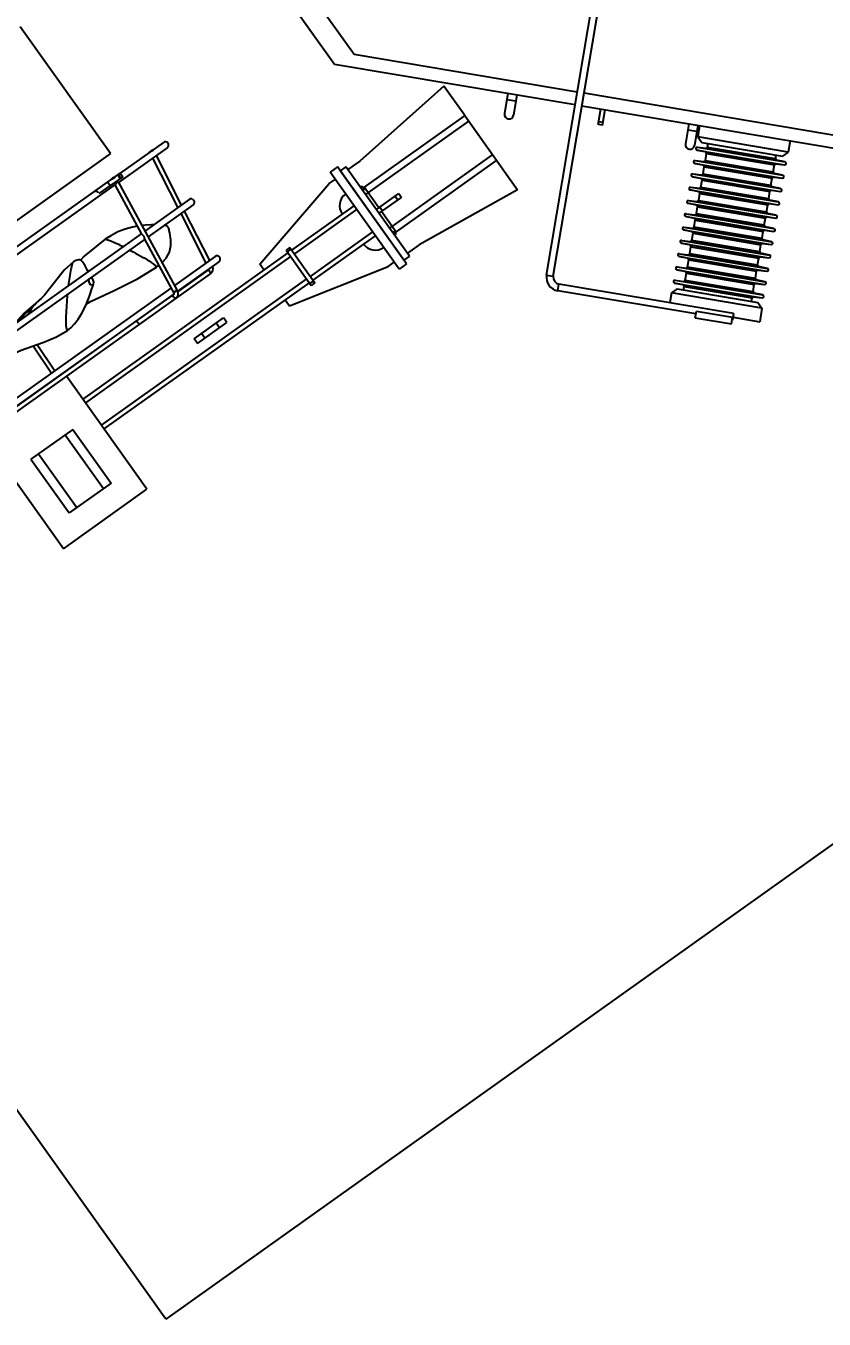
# Model space of a CAD drawing. Header units: feet. Extents: x 2321988 to 2329858, y 6722724 to 6730499.
# Drawn here: x 2326093.94 to 2326097.56, y 6726878.34 to 6726884.22 of the extents above; entities that cross this region are included whole.
import ezdxf

# ---------------------------------------------------------------- set-up
doc = ezdxf.new("R2010")
doc.units = ezdxf.units.FT
doc.header["$MEASUREMENT"] = 0
doc.header["$PDSIZE"] = 5
doc.layers.add('BESS Dimensions', color=3, linetype='Continuous')
doc.layers.add('C-BESS-EQUIPMENT', color=255, linetype='Continuous')
doc.styles.add('TG_DIMS', font='arial.ttf')
doc.dimstyles.new('TG-PROPOSED-ANNO', dxfattribs={"dimtxt": 0.1, "dimasz": 0.1, "dimexe": 0.05, "dimexo": 0.05, "dimgap": 0.02, "dimtad": 0, "dimtih": 1, "dimtoh": 1, "dimdsep": 46, "dimtxsty": 'TG_DIMS', "dimcen": 0, "dimclrd": 256, "dimclre": 256, "dimclrt": 256, "dimaunit": 1, "dimadec": 6, "dimazin": 2, "dimtfac": 1, "dimtofl": 0, "dimtmove": 1, "dimatfit": 3, "dimfxl": 1, "dimtolj": 1, "dimtzin": 0, "dimarcsym": 0})

# ---------------------------------------------------------------- blocks, each defined once
blk = doc.blocks.new('Midpoint Site Plan$0$A$Cc1a3344c')
at = {"linetype": 'Continuous'}
for p, q in [((3547.9, -1170.3), (3052.9, -675.3)), ((3554.6, -1163.5), (3059.6, -668.6)), ((3372.6, -981.6), (3639.3, -715)), ((3385.4, -994.3), (3664.4, -715.3)), ((3592, -787.7), (3603.4, -799)), ((3603.4, -799), (3513.6, -888.8)), ((3603.4, -799), (3603.4, -808.7)), ((3523.2, -888.8), (3603.4, -808.7)), ((3524.9, -897.5), (3612, -810.4)), ((3527.8, -900.3), (3614.8, -813.2)), ((3533, -885.9), (3600.4, -818.5)), ((3533.1, -888.6), (3603.2, -818.6)), ((3536.6, -892.2), (3606.7, -822.1)), ((3538.1, -910.7), (3625.2, -823.6)), ((3600.4, -818.5), (3597, -815.1)), ((3612, -810.4), (3603.2, -818.6)), ((3606.7, -822.1), (3614.8, -813.2)), ((3625.2, -823.6), (3616.4, -831.8)), ((3539.4, -892.2), (3606.7, -824.9)), ((3541, -913.5), (3628.1, -826.4)), ((3546.2, -899.1), (3613.6, -831.7)), ((3546.3, -901.8), (3616.4, -831.8)), ((3549.8, -905.4), (3619.9, -835.3)), ((3551.3, -923.9), (3638.4, -836.8)), ((3552.6, -905.4), (3620, -838.1)), ((3554.2, -926.7), (3641.3, -839.6)), ((3613.6, -831.7), (3606.7, -824.9)), ((3619.9, -835.3), (3628.1, -826.4)), ((3626.8, -844.9), (3620, -838.1)), ((3638.4, -836.8), (3629.6, -845)), ((3633.1, -848.5), (3641.3, -839.6)), ((3559.4, -912.3), (3626.8, -844.9)), ((3559.5, -915), (3629.6, -845)), ((3563, -918.6), (3633.1, -848.5)), ((3564.6, -937.1), (3651.6, -850)), ((3565.8, -918.6), (3633.2, -851.3)), ((3567.4, -939.9), (3654.5, -852.9)), ((3572.7, -925.5), (3640, -858.1)), ((3572.7, -928.2), (3642.8, -858.2)), ((3640, -858.1), (3633.2, -851.3)), ((3651.6, -850), (3642.8, -858.2)), ((3646.3, -861.7), (3654.5, -852.9)), ((3502.2, -877.5), (3513.6, -888.8)), ((3576.3, -931.8), (3646.3, -861.7)), ((3577.8, -950.3), (3664.9, -863.2)), ((3579, -931.8), (3646.4, -864.5)), ((3580.6, -953.2), (3667.7, -866.1)), ((3585.9, -938.7), (3653.2, -871.3)), ((3585.9, -941.5), (3656, -871.4)), ((3589.5, -945), (3659.5, -874.9)), ((3591, -963.5), (3678.1, -876.4)), ((3653.2, -871.3), (3646.4, -864.5)), ((3664.9, -863.2), (3656, -871.4)), ((3659.5, -874.9), (3667.7, -866.1)), ((3678.1, -876.4), (3669.2, -884.6)), ((3491.6, -888.2), (3511.7, -908.3)), ((3506.9, -885.5), (3497.9, -894.5)), ((3500.5, -879.2), (3520.7, -899.3)), ((3513.6, -888.8), (3523.2, -888.8)), ((3524.9, -897.5), (3533.1, -888.6)), ((3536.6, -892.2), (3527.8, -900.3)), ((3533, -885.9), (3529.6, -882.4)), ((3546.2, -899.1), (3539.4, -892.2)), ((3592.2, -945), (3659.6, -877.7)), ((3593.8, -966.4), (3680.9, -879.3)), ((3599.1, -951.9), (3666.4, -884.5)), ((3599.1, -954.7), (3669.2, -884.6)), ((3602.7, -958.2), (3672.7, -888.1)), ((3604.2, -976.7), (3691.3, -889.6)), ((3605.4, -958.3), (3672.8, -890.9)), ((3607, -979.6), (3694.1, -892.5)), ((3666.4, -884.5), (3659.6, -877.7)), ((3672.7, -888.1), (3680.9, -879.3)), ((3679.6, -897.8), (3672.8, -890.9)), ((3691.3, -889.6), (3682.4, -897.8)), ((3685.9, -901.3), (3694.1, -892.5)), ((3538.1, -910.7), (3546.3, -901.8)), ((3549.8, -905.4), (3541, -913.5)), ((3559.4, -912.3), (3552.6, -905.4)), ((3612.3, -965.1), (3679.6, -897.8)), ((3612.3, -967.9), (3682.4, -897.8)), ((3615.9, -971.4), (3685.9, -901.3)), ((3617.4, -990), (3704.5, -902.9)), ((3618.6, -971.5), (3686, -904.1)), ((3620.2, -992.8), (3707.3, -905.7)), ((3625.5, -978.3), (3692.8, -911)), ((3625.5, -981.1), (3695.6, -911)), ((3692.8, -911), (3686, -904.1)), ((3704.5, -902.9), (3695.6, -911)), ((3699.1, -914.6), (3707.3, -905.7)), ((3551.3, -923.9), (3559.5, -915)), ((3563, -918.6), (3554.2, -926.7)), ((3564.6, -937.1), (3572.7, -928.2)), ((3572.7, -925.5), (3565.8, -918.6)), ((3629.1, -984.6), (3699.1, -914.6)), ((3630.6, -1003.2), (3717.7, -916.1)), ((3631.9, -984.7), (3699.2, -917.3)), ((3633.4, -1006), (3720.5, -918.9)), ((3638.7, -991.5), (3706, -924.2)), ((3638.8, -994.3), (3708.8, -924.2)), ((3642.3, -997.8), (3712.4, -927.8)), ((3643.8, -1016.4), (3730.9, -929.3)), ((3645.1, -997.9), (3712.4, -930.5)), ((3706, -924.2), (3699.2, -917.3)), ((3717.7, -916.1), (3708.8, -924.2)), ((3712.4, -927.8), (3720.5, -918.9)), ((3719.3, -937.4), (3712.4, -930.5)), ((3730.9, -929.3), (3722, -937.4)), ((3576.3, -931.8), (3567.4, -939.9)), ((3577.8, -950.3), (3585.9, -941.5)), ((3585.9, -938.7), (3579, -931.8)), ((3589.5, -945), (3580.6, -953.2)), ((3599.1, -951.9), (3592.2, -945)), ((3646.6, -1019.2), (3733.7, -932.1)), ((3651.9, -1004.7), (3719.3, -937.4)), ((3652, -1007.5), (3722, -937.4)), ((3655.5, -1011), (3725.6, -941)), ((3657, -1029.6), (3744.1, -942.5)), ((3658.3, -1011.1), (3725.6, -943.7)), ((3659.8, -1032.4), (3746.9, -945.3)), ((3725.6, -941), (3733.7, -932.1)), ((3732.5, -950.6), (3725.6, -943.7)), ((3744.1, -942.5), (3735.2, -950.6)), ((3738.8, -954.2), (3746.9, -945.3)), ((3591, -963.5), (3599.1, -954.7)), ((3602.7, -958.2), (3593.8, -966.4)), ((3612.3, -965.1), (3605.4, -958.3)), ((3665.1, -1017.9), (3732.5, -950.6)), ((3665.2, -1020.7), (3735.2, -950.6)), ((3668.5, -1034.1), (3748.7, -954)), ((3758.3, -954), (3668.5, -1043.8)), ((3668.7, -1024.2), (3738.8, -954.2)), ((3671.5, -1024.3), (3738.8, -956.9)), ((3742.3, -960.4), (3738.8, -956.9)), ((3748.7, -954), (3758.3, -954)), ((3758.3, -954), (3771.8, -967.4)), ((3419.6, -991.3), (3404, -975.7)), ((3424, -986.8), (3408.5, -971.2)), ((3421.3, -984), (3416.8, -988.5)), ((3604.2, -976.7), (3612.3, -967.9)), ((3615.9, -971.4), (3607, -979.6)), ((3617.4, -990), (3625.5, -981.1)), ((3625.5, -978.3), (3618.6, -971.5)), ((3629.1, -984.6), (3620.2, -992.8)), ((3638.7, -991.5), (3631.9, -984.7)), ((3745.3, -993.9), (3771.8, -967.4)), ((3139.7, -1240), (3378.6, -1001.1)), ((3144.3, -1210), (3365.9, -988.3)), ((3424, -986.8), (3419.6, -991.3)), ((3741.5, -990.1), (3568, -1163.5)), ((3630.6, -1003.2), (3638.8, -994.3)), ((3642.3, -997.8), (3633.4, -1006)), ((3651.9, -1004.7), (3645.1, -997.9)), ((3708.9, -1030.3), (3744.8, -994.4)), ((3715.6, -1037), (3751.5, -1001.1)), ((3741.5, -990.1), (3748.2, -996.8)), ((3751.5, -1001.1), (3744.8, -994.4)), ((3643.8, -1016.4), (3652, -1007.5)), ((3655.5, -1011), (3646.6, -1019.2)), ((3657, -1029.6), (3665.2, -1020.7)), ((3665.1, -1017.9), (3658.3, -1011.1)), ((3711.8, -1033.2), (3574.7, -1170.3)), ((3668.7, -1024.2), (3659.8, -1032.4)), ((3668.5, -1034.1), (3668.5, -1043.8)), ((3674.9, -1027.7), (3671.5, -1024.3)), ((3715.6, -1037), (3708.9, -1030.3)), ((3668.5, -1043.8), (3678.1, -1053.4)), ((3311.9, -1067.8), (3332.1, -1087.9)), ((3327.3, -1065.1), (3318.3, -1074.1)), ((3320.9, -1058.8), (3341.1, -1078.9)), ((3302.4, -1134.5), (3252.4, -1134.5)), ((3252.4, -1134.5), (3269.4, -1289.5)), ((3302.4, -1134.5), (3428.6, -1134.5)), ((3302.4, -1134.5), (3302.4, -1305.5)), ((3312, -1309.5), (3312, -1134.5)), ((3369.1, -1309.5), (3369.1, -1134.5)), ((3378.6, -1306.5), (3378.6, -1134.5)), ((3428.6, -1134.5), (3411.6, -1289.5)), ((3547.9, -1170.3), (3554.6, -1163.5)), ((3574.7, -1170.3), (3568, -1163.5)), ((2522, -1210), (3144.3, -1210)), ((2584.2, -1240), (3139.7, -1240)), ((3337.4, -1271.5), (3343.7, -1271.5)), ((3337.4, -1309.5), (3337.4, -1271.5)), ((3337.4, -1277.5), (3343.7, -1277.5)), ((3343.7, -1309.5), (3343.7, -1271.5)), ((3269.4, -1289.5), (3269.4, -1309.5)), ((3337.4, -1305.5), (3302.4, -1305.5)), ((3306.4, -1309.5), (3302.4, -1305.5)), ((3302.4, -1306.5), (3302.4, -1305.5)), ((3337.4, -1303.5), (3343.7, -1303.5)), ((3378.6, -1305.5), (3343.7, -1305.5)), ((3374.6, -1309.5), (3378.6, -1305.5)), ((3411.6, -1289.5), (3411.6, -1309.5)), ((3423, -1319.1), (3258, -1319.1)), ((3258, -1319.1), (3258, -1331.8)), ((3416.5, -1309.5), (3264.5, -1309.5)), ((3264.5, -1309.5), (3264.5, -1319.1)), ((3416.5, -1319.1), (3264.5, -1319.1)), ((3416.5, -1309.5), (3416.5, -1319.1)), ((3423, -1319.1), (3423, -1331.8)), ((3423, -1331.8), (3258, -1331.8)), ((3270.1, -1341.8), (3270.1, -1331.8)), ((3305.1, -1484.9), (3270.1, -1341.8)), ((3315.1, -1331.8), (3315.1, -1437.7)), ((3321.5, -1331.8), (3321.5, -1437.7)), ((3359.6, -1331.8), (3359.6, -1437.7)), ((3365.9, -1331.8), (3365.9, -1437.7)), ((3375.9, -1484.9), (3410.9, -1341.8)), ((3410.9, -1341.8), (3410.9, -1331.8)), ((3310.5, -1437.7), (3370.5, -1437.7)), ((3310.5, -1437.7), (3310.5, -1444)), ((3310.5, -1444), (3370.5, -1444)), ((3313.5, -1437.7), (3313.5, -1444)), ((3315.1, -1444), (3315.1, -1793)), ((3321.5, -1444), (3321.5, -1793)), ((3359.6, -1444), (3359.6, -1793)), ((3365.9, -1444), (3365.9, -1793)), ((3367.5, -1437.7), (3367.5, -1444)), ((3370.5, -1437.7), (3370.5, -1444)), ((3315.1, -1484.9), (3305.1, -1484.9)), ((3365.9, -1484.9), (3375.9, -1484.9)), ((3090.5, -1495.7), (3090.5, -1569.2)), ((3099.5, -1495.7), (3099.5, -1578.6)), ((3090.1, -1519.1), (3090.1, -1519.3)), ((3090.1, -1519.3), (3090.4, -1519.4)), ((3099.5, -1514.7), (3175.7, -1526)), ((3099.5, -1520.7), (3175.7, -1532)), ((3175.7, -1512.4), (3175.7, -1587.9)), ((3184.7, -1512.4), (3184.7, -1589)), ((3184.6, -1533.4), (3260.8, -1544.7)), ((3184.7, -1527.3), (3260.8, -1538.6)), ((3260.8, -1529), (3260.8, -1598.2)), ((3269.8, -1529), (3269.8, -1599.8)), ((3270.3, -1548.3), (3270.3, -1599.6)), ((3276.3, -2179.8), (3276.3, -1548.3)), ((3060.5, -1564.5), (2845, -1564.5)), ((3060.5, -1564.5), (3060.5, -2959.5)), ((3090.5, -1569.2), (3096.5, -1569.2)), ((3090.5, -1864), (3090.5, -1569.2)), ((3090.5, -1572.7), (3096.5, -1572.7)), ((3090.5, -1573.4), (3096.5, -1573.4)), ((3096.5, -1569.2), (3096.5, -1609.6)), ((3184.7, -1560.6), (3184.7, -1560.7)), ((3197.5, -1561.3), (3193, -1559.3)), ((3344.5, -1569), (3336.6, -1569)), ((3336.6, -1619), (3336.6, -1569)), ((3344.5, -1619), (3344.5, -1569)), ((3090.1, -1582), (3090.1, -1581.8)), ((3090.2, -1583.6), (3090.4, -1583.6)), ((3090.5, -1590.4), (3096.5, -1590.4)), ((3098.6, -1578.6), (3268.6, -1599.1)), ((3099.4, -1584.7), (3176.4, -1594)), ((3099.5, -1925.1), (3099.5, -1583.8)), ((3344.5, -1581.5), (3336.6, -1581.5)), ((3175.7, -1594), (3175.7, -1923)), ((3184.5, -1595), (3267.9, -1605.1)), ((3184.7, -1595), (3184.7, -1922.7)), ((3225.5, -1603.8), (3225.3, -1599.9)), ((3260.8, -1604.2), (3260.8, -1920.6)), ((3269.8, -1605.9), (3269.8, -1920.3)), ((3270.3, -1920.3), (3270.3, -1606.7)), ((3344.5, -1606.5), (3336.6, -1606.5)), ((3344.5, -1619), (3336.6, -1619)), ((3153, -1693.3), (3153, -1693.3)), ((3195.1, -1689.9), (3193.4, -1687.7)), ((3199.1, -1695.1), (3195.1, -1689.9)), ((3224, -1772.4), (3225.5, -1754.8)), ((3168.5, -1758.9), (3169.9, -1773.8)), ((3169.9, -1768.9), (3169.9, -1768.9)), ((3169.9, -1773.8), (3169.9, -1773.8)), ((3269.8, -1774), (3270.3, -1774)), ((3215.2, -1806.2), (3260.8, -1807.5)), ((3217, -1800.3), (3260.8, -1801.5)), ((3468.4, -1793), (3276.3, -1793)), ((3468.4, -1935), (3468.4, -1793)), ((3341.4, -1828.5), (3432.8, -1828.5)), ((3341.4, -1828.5), (3341.4, -1899.6)), ((3341.4, -1841.5), (3432.8, -1841.5)), ((3432.8, -1828.5), (3432.8, -1899.6)), ((3341.4, -1886.6), (3432.8, -1886.6)), ((3341.4, -1899.6), (3432.8, -1899.6)), ((3468.4, -1935), (3276.3, -1935))]:
    blk.add_line(p, q, dxfattribs=at)
for points in [[(3269.8, -1546.9), (3270.1, -1547.3), (3270.3, -1548.3)], [(3175.7, -1572.7), (3173.8, -1575.4), (3169.5, -1582.2), (3166.9, -1586.8)], [(3210.3, -1568.3), (3209.1, -1567.4), (3206.4, -1565.7), (3203.6, -1564.2), (3200.8, -1562.8), (3197.5, -1561.3)], [(3224.9, -1593.8), (3223.2, -1585.5), (3219.2, -1577.3), (3212.8, -1570.3), (3210.7, -1568.6)], [(3163.9, -1592.5), (3161.1, -1598.8), (3157.6, -1608.5), (3154.9, -1619.1), (3153.4, -1630.1), (3153, -1639.3)], [(3210.9, -1712.1), (3211.5, -1705.8), (3218, -1670), (3223.7, -1634.6), (3225.5, -1603.8)], [(3267.9, -1605.1), (3269, -1605.4), (3269.8, -1605.8)], [(3269.8, -1605.8), (3270.2, -1606.3), (3270.3, -1606.7)], [(3153, -1639.3), (3155.4, -1676.4), (3156.7, -1684.1)], [(3175.7, -1684.4), (3173.2, -1684), (3169.9, -1683.5), (3166.6, -1683.1), (3163.4, -1682.9), (3160.3, -1682.9), (3157.7, -1683.5), (3155.4, -1684.8)], [(3155.4, -1684.8), (3154.7, -1685.6), (3153.3, -1689.2), (3153, -1693.3)], [(3153, -1693.3), (3154.8, -1710.5), (3161, -1731.3), (3167.5, -1752.6), (3169.9, -1768.9)], [(3187.9, -1685.4), (3186.6, -1685.5), (3184.7, -1685.4)], [(3225.5, -1754.8), (3225.2, -1749.3), (3223.8, -1741.7), (3221.4, -1733.7), (3218.2, -1725.9), (3214.6, -1718.6), (3210.8, -1712), (3206.9, -1705.9), (3203, -1700.3), (3199.1, -1695.1)], [(3169.9, -1768.9), (3171, -1778.7), (3173.6, -1793.1), (3175.7, -1805.2)], [(3208.6, -1833.9), (3210.4, -1823.2), (3214.6, -1808.4), (3219.8, -1791.1), (3224, -1772.4)], [(3169.9, -1773.8), (3170.4, -1781.6), (3171.5, -1789.9), (3172.9, -1797.1), (3174.4, -1803.3), (3175.7, -1808.1)]]:
    blk.add_lwpolyline(points, dxfattribs=at)
for centre, radius, start, end in [((3601.8, -817.1), 2, 225, 312.6058), ((3608.2, -823.5), 2, 137.3942, 225), ((3613.4, -811.9), 2, 317.3942, 132.6058), ((3626.6, -825.1), 2, 317.3942, 132.6058), ((3615, -830.3), 2, 225, 312.6058), ((3621.4, -836.7), 2, 137.3942, 225), ((3639.8, -838.3), 2, 317.3942, 132.6058), ((3628.2, -843.5), 2, 225, 312.6058), ((3634.6, -849.9), 2, 137.3942, 225), ((3641.4, -856.7), 2, 225, 312.6058), ((3653, -851.5), 2, 317.3942, 132.6058), ((3647.8, -863.1), 2, 137.3942, 225), ((3654.6, -869.9), 2, 225, 312.6058), ((3661, -876.3), 2, 137.3942, 225), ((3666.2, -864.7), 2, 317.3942, 132.6058), ((3679.4, -877.9), 2, 317.3942, 132.6058), ((3531.6, -887.3), 2, 317.3942, 45), ((3538, -893.6), 2, 45, 132.6058), ((3667.8, -883.1), 2, 225, 312.6058), ((3674.2, -889.5), 2, 137.3942, 225), ((3692.6, -891.1), 2, 317.3942, 132.6058), ((3516.2, -903.8), 6.35, 225, 45), ((3526.4, -898.8), 2, 137.3942, 312.6058), ((3539.6, -912.1), 2, 137.3942, 312.6058), ((3544.8, -900.5), 2, 317.3942, 45), ((3551.2, -906.8), 2, 45, 132.6058), ((3558, -913.7), 2, 317.3942, 45), ((3681, -896.3), 2, 225, 312.6058), ((3687.4, -902.7), 2, 137.3942, 225), ((3694.3, -909.5), 2, 225, 312.6058), ((3705.8, -904.3), 2, 317.3942, 132.6058), ((3552.8, -925.3), 2, 137.3942, 312.6058), ((3564.4, -920), 2, 45, 132.6058), ((3571.2, -926.9), 2, 317.3942, 45), ((3700.6, -915.9), 2, 137.3942, 225), ((3707.5, -922.8), 2, 225, 312.6058), ((3713.8, -929.1), 2, 137.3942, 225), ((3719, -917.5), 2, 317.3942, 132.6058), ((3732.3, -930.7), 2, 317.3942, 132.6058), ((3566, -938.5), 2, 137.3942, 312.6058), ((3577.6, -933.3), 2, 45, 132.6058), ((3584.4, -940.1), 2, 317.3942, 45), ((3590.8, -946.5), 2, 45, 132.6058), ((3720.7, -936), 2, 225, 312.6058), ((3727, -942.3), 2, 137.3942, 225), ((3745.5, -944), 2, 317.3942, 132.6058), ((3579.2, -951.7), 2, 137.3942, 312.6058), ((3592.4, -964.9), 2, 137.3942, 312.6058), ((3597.7, -953.3), 2, 317.3942, 45), ((3604, -959.7), 2, 45, 132.6058), ((3610.9, -966.5), 2, 317.3942, 45), ((3733.9, -949.2), 2, 225, 312.6058), ((3740.2, -955.5), 2, 137.3942, 225), ((3605.7, -978.1), 2, 137.3942, 312.6058), ((3617.2, -972.9), 2, 45, 132.6058), ((3624.1, -979.7), 2, 317.3942, 45), ((3630.4, -986.1), 2, 45, 132.6058), ((3618.9, -991.3), 2, 137.3942, 312.6058), ((3637.3, -992.9), 2, 317.3942, 45), ((3643.6, -999.3), 2, 45, 132.6058), ((3632.1, -1004.5), 2, 137.3942, 312.6058), ((3645.3, -1017.7), 2, 137.3942, 312.6058), ((3650.5, -1006.1), 2, 317.3942, 45), ((3656.9, -1012.5), 2, 45, 132.6058), ((3663.7, -1019.4), 2, 317.3942, 45), ((3658.5, -1030.9), 2, 137.3942, 312.6058), ((3670.1, -1025.7), 2, 45, 132.6058), ((3336.6, -1083.4), 6.35, 225, 45), ((3561.3, -1156.8), 9.5, 225, 315), ((3561.3, -1156.8), 19, 225, 315), ((3302.4, -1309.5), 3, 90, 180), ((3378.6, -1309.5), 3, 0, 90), ((3315.1, -1331.8), 20, 180, 270), ((3365.9, -1331.8), 20, 270, 0), ((3095, -1495.7), 4.5, 0, 180), ((3180.2, -1512.4), 4.5, 0, 180), ((3265.3, -1529), 4.5, 0, 180), ((3151.5, -1588.1), 61.7, 172.5871, 173.9478), ((3267.3, -1610), 11, 81.6614, 83.0997), ((3267.3, -1609.8), 10.8, 76.5048, 81.6753), ((3154.1, -1693.3), 1.06, 179.9993, 181.6097)]:
    blk.add_arc(centre, radius, start, end, dxfattribs=at)
for points, knots in [([(3090.1, -1519.4), (3090.4, -1517.6), (3091.9, -1509.3), (3089.8, -1517.8), (3090.4, -1516.9)], [0, 0, 0, 0, 0.646688, 1, 1, 1, 1]), ([(3090.1, -1519.4), (3090.4, -1517.5), (3091.6, -1510.7), (3090.3, -1515.8), (3090.3, -1516.9)], [0, 0, 0, 0, 0.642488, 1, 1, 1, 1]), ([(3090.5, -1515.4), (3090.5, -1515.7), (3090.4, -1516.2), (3090.3, -1516.7), (3090.3, -1516.9)], [0, 0, 0, 0, 0.607668, 1, 1, 1, 1]), ([(3090.4, -1516.9), (3090.4, -1516.9), (3090.4, -1516.9), (3090.4, -1516.9), (3090.4, -1516.9)], [0, 0, 0, 0, 0.448857, 1, 1, 1, 1]), ([(3276.3, -1548.3), (3276.3, -1547.3), (3274.2, -1547.7), (3271.6, -1546.8), (3272.1, -1547.8), (3272.3, -1547.9)], [0, 0, 0, 0, 0.577911, 0.858667, 1, 1, 1, 1]), ([(3090.1, -1582), (3090.3, -1580.7), (3091.2, -1576.2), (3090.7, -1581), (3090.8, -1582.2), (3090.1, -1584), (3090.3, -1582.6), (3090.4, -1582.1)], [0, 0, 0, 0, 0.369624, 0.562855, 0.843103, 0.869005, 1, 1, 1, 1]), ([(3090.1, -1581.8), (3090.4, -1580.6), (3091, -1576.8), (3090.9, -1580.4), (3090.3, -1584.7), (3090.3, -1583.4)], [0, 0, 0, 0, 0.414866, 0.570644, 1, 1, 1, 1]), ([(3090.1, -1582.9), (3090.1, -1582.7), (3090.1, -1582.3), (3090.1, -1581.8), (3090.2, -1581.6)], [0, 0, 0, 0, 0.411635, 1, 1, 1, 1]), ([(3090.3, -1580.1), (3090.4, -1579.9), (3090.4, -1579.4), (3090.5, -1578.9), (3090.5, -1578.7)], [0, 0, 0, 0, 0.525046, 1, 1, 1, 1]), ([(3090.5, -1582.5), (3090.5, -1582.8), (3090.8, -1583.5), (3090.3, -1583.4), (3090.3, -1583.4)], [0, 0, 0, 0, 0.926838, 1, 1, 1, 1]), ([(3098.4, -1578.6), (3098.3, -1578.6), (3097.9, -1578.6), (3097.7, -1579), (3097.7, -1579.2)], [0, 0, 0, 0, 0.490968, 1, 1, 1, 1]), ([(3097.7, -1579.2), (3097.7, -1579.5), (3098, -1580.2), (3098.3, -1580.8), (3098.5, -1581.2)], [0, 0, 0, 0, 0.426039, 1, 1, 1, 1]), ([(3098.5, -1581.2), (3098.7, -1581.7), (3099.2, -1582.5), (3099.5, -1583.4), (3099.5, -1583.8)], [0, 0, 0, 0, 0.563404, 1, 1, 1, 1]), ([(3176.7, -1593.8), (3178, -1593.6), (3180.7, -1592.4), (3182.9, -1594.4), (3184.2, -1594.8)], [0, 0, 0, 0, 0.51342, 1, 1, 1, 1]), ([(3090.5, -1612.6), (3090.5, -1611.6), (3091.5, -1609.4), (3094.2, -1609.6), (3094.9, -1610.3)], [0, 0, 0, 0, 0.495024, 1, 1, 1, 1]), ([(3184.7, -1620.3), (3188.6, -1618.4), (3201.1, -1612.4), (3213.7, -1606.1), (3222.9, -1603.8)], [0, 0, 0, 0, 0.316289, 1, 1, 1, 1]), ([(3222.9, -1603.8), (3223.4, -1603.6), (3224.2, -1603.5), (3225.1, -1603.4), (3225.3, -1603.5)], [0, 0, 0, 0, 0.649122, 1, 1, 1, 1]), ([(3225.3, -1603.5), (3225.4, -1603.5), (3225.5, -1603.6), (3225.5, -1603.7), (3225.5, -1603.8)], [0, 0, 0, 0, 0.518518, 1, 1, 1, 1]), ([(3268.6, -1600.9), (3268.4, -1602.1), (3267.5, -1606.4), (3268, -1601.7), (3267.9, -1600.5), (3268.6, -1598.7), (3268.4, -1600.2), (3268.4, -1600.6)], [0, 0, 0, 0, 0.356807, 0.558273, 0.841392, 0.866526, 1, 1, 1, 1]), ([(3267.8, -1603.3), (3268, -1602.1), (3268.7, -1597.9), (3268.6, -1600.7), (3268.6, -1601.2)], [0, 0, 0, 0, 0.715063, 1, 1, 1, 1]), ([(3268.7, -1599.8), (3268.7, -1600), (3268.7, -1600.5), (3268.6, -1600.9), (3268.6, -1601.2)], [0, 0, 0, 0, 0.411635, 1, 1, 1, 1]), ([(3276.3, -1606.7), (3276.3, -1607.8), (3274.3, -1608.2), (3271.5, -1609.1), (3272, -1607.7), (3272.3, -1607.4)], [0, 0, 0, 0, 0.555715, 0.795293, 1, 1, 1, 1]), ([(3153, -1639.3), (3153, -1638.5), (3155.8, -1636.8), (3162.4, -1631.8), (3170.1, -1627.9), (3175.7, -1625)], [0, 0, 0, 0, 0.089076, 0.297247, 1, 1, 1, 1]), ([(3276.3, -1669.5), (3276.3, -1668.4), (3273.3, -1669.8), (3270.3, -1668.5), (3270.3, -1669.5)], [0, 0, 0, 0, 0.53818, 1, 1, 1, 1]), ([(3153, -1693.3), (3153.1, -1694.5), (3155.5, -1697.5), (3162.4, -1706), (3170, -1712.9), (3175.7, -1718.1)], [0, 0, 0, 0, 0.104819, 0.31826, 1, 1, 1, 1]), ([(3187.9, -1685.4), (3187.2, -1685.5), (3186, -1685.8), (3185, -1686.7), (3184.7, -1687.2)], [0, 0, 0, 0, 0.537689, 1, 1, 1, 1]), ([(3193.8, -1690.9), (3194.1, -1690.4), (3194.3, -1689.2), (3193.7, -1688.1), (3193.4, -1687.7)], [0, 0, 0, 0, 0.473844, 1, 1, 1, 1]), ([(3184.7, -1726.2), (3192.1, -1732.6), (3204.5, -1742.5), (3217.3, -1752.5), (3222.9, -1754.9)], [0, 0, 0, 0, 0.618115, 1, 1, 1, 1]), ([(3222.9, -1754.9), (3223.4, -1755.1), (3224.1, -1755.4), (3225.1, -1755.5), (3225.3, -1755.3)], [0, 0, 0, 0, 0.655342, 1, 1, 1, 1]), ([(3225.3, -1755.3), (3225.4, -1755.2), (3225.5, -1755.1), (3225.5, -1755), (3225.5, -1755)], [0, 0, 0, 0, 0.481431, 1, 1, 1, 1]), ([(3225.5, -1755), (3225.5, -1755), (3225.5, -1754.9), (3225.5, -1754.9), (3225.5, -1754.8)], [0, 0, 0, 0, 0.483919, 1, 1, 1, 1]), ([(3169.9, -1768.9), (3169.9, -1769.1), (3169.9, -1769.4), (3170, -1769.7), (3170, -1769.9)], [0, 0, 0, 0, 0.47977, 1, 1, 1, 1]), ([(3169.9, -1773.8), (3169.9, -1773.5), (3170, -1773), (3170.1, -1772.4), (3170.2, -1772.1)], [0, 0, 0, 0, 0.438402, 1, 1, 1, 1]), ([(3170, -1769.9), (3170.1, -1770.9), (3171.4, -1776.6), (3173.7, -1782.1), (3175.6, -1786.5)], [0, 0, 0, 0, 0.175994, 1, 1, 1, 1])]:
    blk.add_open_spline(points, degree=3, knots=knots, dxfattribs=at)
for points in [[(3269.8, -1540), (3273.2, -1541), (3276.3, -1544.8), (3276.3, -1548.3)], [(3184.7, -1560.6), (3186.4, -1558.4), (3190.4, -1558.2), (3193, -1559.3)], [(3269.8, -1599.4), (3273, -1600.1), (3276.3, -1603.4), (3276.3, -1606.7)], [(3184.6, -1689.4), (3185.6, -1692.3), (3192.3, -1693.6), (3193.8, -1690.9)], [(3193.4, -1687.7), (3192.2, -1686.1), (3189.9, -1685.2), (3187.9, -1685.4)]]:
    blk.add_open_spline(points, degree=3, dxfattribs=at)
blk = doc.blocks.new('*D109')
at = {"layer": 'BESS Dimensions', "lineweight": -2, "transparency": 16777216}
for p, q in [((2326125.1693, 6727002.8662), (2326110.2842, 6727023.7584)), ((2326105.0412, 6727013.8836), (2326040.7778, 6726968.0974)), ((2325956.6732, 6726908.1749), (2326020.9365, 6726953.961)), ((2325960.5127, 6726885.5523), (2325945.6276, 6726906.4444))]:
    blk.add_line(p, q, dxfattribs=at)
at = {"layer": 'BESS Dimensions', "transparency": 16777216}
for points in [[(2326104.0741, 6727015.241), (2326106.0083, 6727012.5262), (2326113.1855, 6727019.6862)], [(2325955.7061, 6726909.5323), (2325957.6403, 6726906.8175), (2325948.5289, 6726902.3723)]]:
    blk.add_solid(points, dxfattribs=at)
at = {"layer": 'Defpoints', "color": 0, "transparency": 16777216}
for p in [(2326128.0706, 6726998.7941), (2325948.5289, 6726902.3723), (2325963.414, 6726881.4801)]:
    blk.add_point(p, dxfattribs=at)
at = {"layer": 'BESS Dimensions', "transparency": 16777216, "insert": (2326030.8572, 6726961.0292), "char_height": 10, "attachment_point": 5, "style": 'TG_DIMS'}
blk.add_mtext("\\A1;202.17'", dxfattribs=at)

msp = doc.modelspace()

# ---------------------------------------------------------------- linework, layer by layer
at = {"layer": 'C-BESS-EQUIPMENT'}
msp.add_lwpolyline([(2326094.5737, 6726878.3406), (2326077.7461, 6726901.9591), (2326090.777, 6726911.2433), (2326107.6046, 6726887.6248)], close=True, dxfattribs=at)

# ---------------------------------------------------------------- block references
at = {"layer": 'C-BESS-EQUIPMENT', "xscale": 0.003280839895013123, "yscale": 0.003280839895013123, "zscale": 0.003280839895013123, "rotation": 305.4689808292026}
msp.add_blockref('Midpoint Site Plan$0$A$Cc1a3344c', (2326092.6753, 6726894.792), dxfattribs=at)

# ---------------------------------------------------------------- dimensions: what is measured, and where the dimension line sits
at = {"layer": 'BESS Dimensions'}
dim = msp.add_aligned_dim(p1=(2326128.0706, 6726998.7941), p2=(2325963.414, 6726881.4801), distance=-25.6525, dimstyle='TG-PROPOSED-ANNO', override={"dimscale": 50, "dimpost": "'"}, dxfattribs=at)
dim.commit()
dim.dimension.update_dxf_attribs({"geometry": '*D109', "text_midpoint": (2326030.8572, 6726961.0292)})

doc.saveas('drawing.dxf')
